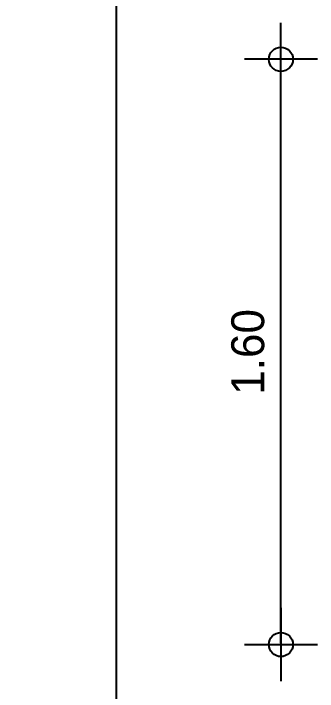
# Model space of a CAD drawing. Header units: metres. Extents: x 52 to 153, y -1 to 49.
# Drawn here: x 84.919 to 85.75, y 15.172 to 17.025 of the extents above; entities that cross this region are included whole.
import ezdxf

# ---------------------------------------------------------------- set-up
doc = ezdxf.new("R2010")
doc.units = ezdxf.units.M
doc.header["$LTSCALE"] = 0.018
doc.layers.add('DIMBLK', color=3, linetype='Continuous')
doc.styles.get("Standard").update_dxf_attribs({"font": 'ugtxt.shx'})
doc.dimstyles.new('CADWDOT', dxfattribs={"dimscale": 0.05, "dimtxt": 1.8, "dimasz": 0.08, "dimexe": 2, "dimexo": 0, "dimgap": 0.09, "dimtad": 0, "dimrnd": 0.001, "dimzin": 0, "dimdsep": 46, "dimtxsty": 'Standard', "dimblk": 'ARTDIM', "dimblk1": 'ARTDIM', "dimblk2": 'ARTDIM', "dimsah": 1, "dimcen": 0.09, "dimdle": 0.05, "dimse1": 1, "dimse2": 1, "dimadec": 0, "dimazin": 0, "dimtfac": 1, "dimtdec": 4, "dimtmove": 0, "dimatfit": 3, "dimldrblk": 'ARTDIM', "dimfxl": 1, "dimtvp": 0.9999, "dimtolj": 1, "dimtzin": 0, "dimarcsym": 0})

# ---------------------------------------------------------------- blocks, each defined once
blk = doc.blocks.new('ARTDIM')
at = {"layer": 'DIMBLK'}
for p, q in [((0, -24.9975), (0, 24.9975)), ((-24.9975, 0), (24.9975, 0))]:
    blk.add_line(p, q, dxfattribs=at)
blk.add_circle((0, 0), 8.25, dxfattribs=at)
blk = doc.blocks.new('*D20')
at = {"color": 0, "lineweight": -2, "transparency": 16777216}
blk.add_line((85.65, 15.304), (85.65, 16.896), dxfattribs=at)
at = {"layer": 'Defpoints', "color": 0, "transparency": 16777216}
for p in [(84.9, 16.9), (85.65, 16.9), (84.9, 15.3)]:
    blk.add_point(p, dxfattribs=at)
at = {"color": 0, "lineweight": -2, "transparency": 16777216, "xscale": 0.004, "yscale": 0.004, "zscale": 0.004}
for p, rotation in [((85.65, 16.9), 90), ((85.65, 15.3), 270)]:
    blk.add_blockref('ARTDIM', p, dxfattribs=dict(at, rotation=rotation))
at = {"color": 0, "transparency": 16777216, "insert": (85.560009, 16.1), "char_height": 0.09, "attachment_point": 5, "rotation": 90}
blk.add_mtext('\\A1;1.60', dxfattribs=at)

msp = doc.modelspace()

# ---------------------------------------------------------------- linework, layer by layer
msp.add_line((85.2, 15), (85.2, 21))

# ---------------------------------------------------------------- dimensions: what is measured, and where the dimension line sits
dim = msp.add_linear_dim(base=(85.65, 16.9), p1=(84.9, 15.3), p2=(84.9, 16.9), angle=90, dimstyle='CADWDOT')
dim.commit()
dim.dimension.update_dxf_attribs({"geometry": '*D20', "text_midpoint": (85.56, 16.1)})

doc.saveas('drawing.dxf')
